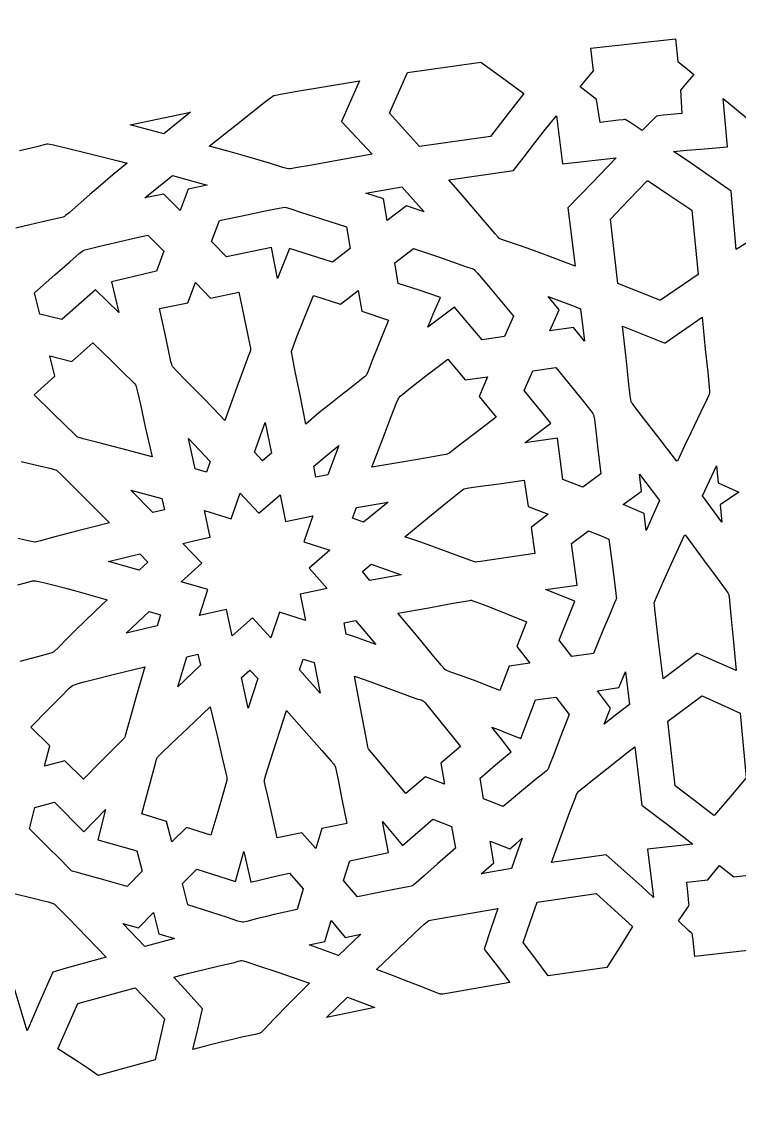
# Model space of a CAD drawing. Extents: x 2600 to 3740, y -1616 to -476.
# Drawn here: x 3050.6 to 3129.1, y -664.8 to -546.3 of the extents above; entities that cross this region are included whole.
import ezdxf

# ---------------------------------------------------------------- set-up
doc = ezdxf.new("R2010")
doc.units = 0
doc.layers.add('LAYER_1', color=18, linetype='CONTINUOUS')
doc.layers.add('LAYER_2', color=174, linetype='CONTINUOUS')

msp = doc.modelspace()

# ---------------------------------------------------------------- linework, layer by layer
at = {"layer": 'LAYER_1'}
for points in [[(3122.141648605453, -548.2358277605176), (3122.377316787826, -550.6988404558301), (3123.264776363397, -551.4056818702787), (3124.145707443344, -552.120684938252), (3123.407554826586, -552.9735238931848), (3122.677209213363, -553.8330262468457), (3122.832429245102, -556.3843262956739), (3120.829058356942, -556.5938174087739), (3120.294135505566, -556.6514041093185), (3120.144428188567, -556.6721087060779), (3120.07362873851, -556.6888306902051), (3119.940108903997, -556.8085923134786), (3119.637205346969, -557.1158297521558), (3118.507851913559, -558.2707398698926), (3117.164294797527, -557.3887907857763), (3116.804468814974, -557.1547102659074), (3116.701417711901, -557.0921045848427), (3116.649178817855, -557.0668214128614), (3116.57644898699, -557.0658871912135), (3116.425835069622, -557.0783010812539), (3115.891225600215, -557.1387611278601), (3115.045891659305, -557.2393774155998), (3113.890374496566, -557.3713258073926), (3113.511887863266, -554.8446534441114), (3111.717431381332, -553.459063844502), (3113.153619125473, -551.716876344502), (3112.87207920848, -549.2589295671582)], [(3101.901398971664, -558.8939698503614), (3094.150086715805, -559.997393922627), (3092.508910919646, -558.162701177609), (3090.85353977977, -556.3408082292676), (3091.839025261502, -554.1295630892964), (3092.841592147934, -551.9260133073926), (3100.85458500682, -550.7852967546582), (3103.205242376232, -552.4916193006588), (3105.5500653535, -554.2059510515332), (3103.721677367181, -556.5468045536029)], [(3071.158250167953, -559.9630311296582), (3074.08568003194, -557.6232389578529), (3076.23350945463, -555.9185720201317), (3077.015537358485, -555.3064312009653), (3077.603221181613, -554.8554965146152), (3077.996746267211, -554.5665762358465), (3078.120757203187, -554.483124085169), (3078.19629795848, -554.4404786394239), (3078.284335584906, -554.412720413287), (3078.439204253388, -554.3764904476823), (3078.949059312943, -554.2773609253207), (3080.766612497384, -553.9636429067542), (3083.642951054585, -553.4792546197571), (3087.572068527328, -552.8041261003614), (3085.633141830551, -557.2519410417676), (3087.302526234264, -559.0531913546906), (3088.966386154281, -560.8595460222364), (3085.147220951108, -561.5364757777666), (3082.35461817181, -562.0410744173904), (3080.587463821614, -562.3529267427382), (3080.088081684062, -562.4301932880678), (3079.934378453084, -562.4480452002357), (3079.844643905746, -562.4516175554395), (3079.637459552984, -562.4067909396318), (3079.215653425865, -562.2876511330337), (3077.724651550961, -561.8420148292352), (3075.364589685846, -561.1458744075818), (3073.856458570965, -560.7136044536651), (3072.128419235336, -560.2303956316114)], [(3066.175668075668, -558.6027711198926), (3062.519868209945, -557.617755250752), (3069.122216537582, -556.2505372331739)], [(3110.374081924545, -566.7191346452832), (3111.164597824203, -573.0978883073926), (3109.329035946682, -572.3880141564905), (3107.716779511722, -571.7863542058434), (3106.330714144916, -571.2861549632721), (3105.173725471859, -570.8806629365976), (3103.558520709364, -570.3267865622219), (3103.106075871114, -570.1648952301625), (3102.969905298936, -570.1097566250867), (3102.894250228988, -570.0706971452832), (3102.832484990856, -570.0164710961294), (3102.734263401333, -569.9143535443119), (3102.427183267346, -569.5677503287279), (3101.3615998742, -568.3142162220627), (3099.677213637208, -566.3309971619685), (3098.596629948413, -565.0722877545986), (3097.353738144027, -563.638995485127), (3104.432854965316, -562.6312745378614), (3105.593964226486, -561.1228156031793), (3106.759479169941, -559.6177073716347), (3107.93453929563, -558.1201380332618), (3109.1242841035, -556.6342957780957), (3109.77773030101, -561.9070924089551), (3115.652695968734, -561.2585938737989), (3113.007486685902, -563.983158666969)], [(3068.856019332992, -564.654376344502), (3067.958001449691, -566.9879945085645), (3066.18557102977, -565.2073853777051), (3064.123551681625, -565.6343873308301), (3067.149667099105, -563.1850770280957), (3070.918038681137, -564.2273438737989)], [(3092.716172531234, -566.5085633562207), (3090.619775131332, -568.1070435808301), (3090.222947433578, -565.7111695573926), (3088.287865951645, -565.0961793230176), (3092.20020420848, -564.4133485124707), (3093.424223869116, -565.7765643652151), (3094.638970687973, -567.148028688252), (3093.679180010926, -566.823459063304)], [(3119.08949024974, -563.8046754167676), (3119.130132034408, -563.7640260027051), (3121.533770519934, -565.3535381903196), (3123.932351425277, -566.9506715105176), (3124.608395889389, -574.0161011980176), (3120.501229599105, -576.8207886980176), (3120.455655410873, -576.8029664323926), (3120.414830520736, -576.8303406999707), (3115.81898243724, -574.9863770769239), (3115.011346176254, -567.9354432390332), (3117.023069958579, -565.8514833517969), (3119.041329696762, -563.7738526628614)], [(3084.62600071727, -572.6423524187207), (3079.922746017563, -571.1430848405957), (3079.266676461323, -572.792372155251), (3078.62143833934, -574.4459412859082), (3077.965485885727, -571.0525391862989), (3073.026917770492, -572.0752442644239), (3071.391061142074, -570.3923524187207), (3072.276887252914, -568.0874512956739), (3075.255186265632, -567.4666744670554), (3077.434258805599, -567.0115007326633), (3078.81414271583, -566.7341643403233), (3079.204400760736, -566.6660083498685), (3079.39487583934, -566.6468995378614), (3079.57755280369, -566.6871707835771), (3079.948929832693, -566.7953485219718), (3081.258808637663, -567.2089965967069), (3083.326561360243, -567.8749900018825), (3086.15423710643, -568.7804749773145), (3086.568238571273, -571.1432069109082)], [(3065.388078048813, -573.6571534441114), (3064.155988794032, -573.9241656119566), (3062.927720131929, -574.208649799205), (3060.475999191391, -574.7987855241895), (3061.256921127426, -578.1654237077832), (3058.728516891586, -575.6944459245801), (3055.030793502914, -578.9327271745801), (3052.641366317855, -578.3310120866895), (3052.058541610824, -576.0040467546582), (3054.280062815934, -574.0533165740173), (3055.903054737951, -572.6233326355693), (3056.934499553801, -571.7250448679939), (3057.230573727205, -571.4787089009958), (3057.381379440414, -571.3694031999707), (3057.536630122288, -571.3149193012507), (3057.8639103795, -571.2230099809251), (3059.034188268441, -570.9292640595943), (3060.891470404256, -570.4928634042525), (3063.435014083969, -569.9185059831739), (3063.942605674616, -569.8114505180619), (3064.450990036117, -569.708087282002), (3066.200646713363, -571.4672120378614)], [(3103.422494247543, -580.8025391862989), (3100.996774032699, -581.1478150652051), (3097.971574142563, -577.5797608659864), (3096.501680261376, -578.6647445688027), (3095.771091200472, -579.2130336538693), (3095.046517685043, -579.7691834734082), (3095.729299880411, -578.1436313531219), (3096.422684982406, -576.5225709245801), (3095.276609105081, -576.1207962612397), (3094.125807792005, -575.7325692988198), (3091.818002060043, -574.9743836687207), (3091.444756820785, -572.719073610127), (3093.493752792465, -571.1439698503614), (3094.917894966982, -571.6209921085679), (3096.335961654997, -572.116051900233), (3099.164094284164, -573.1292908952832), (3099.404656418116, -573.2027212518935), (3099.648901032036, -573.2690001845483), (3099.768937150141, -573.30620359505), (3099.885733345628, -573.3497140233519), (3099.99790277096, -573.402229760717), (3100.104058578598, -573.4664490984082), (3100.230314650711, -573.5888566149781), (3100.472459653522, -573.8605279381628), (3101.307881113538, -574.8473011827386), (3104.407502487289, -578.564044313252)], [(3072.844804123031, -589.9786256120801), (3071.566672773843, -588.6398849050898), (3070.442998006236, -587.474930271098), (3068.670612569524, -585.6572139798278), (3067.550836520405, -584.5071462537073), (3067.24292348729, -584.1767523261524), (3067.153228851036, -584.0717128978768), (3067.106858566391, -584.0063966081739), (3067.053954365658, -583.8456735292887), (3066.970261638279, -583.5053687437673), (3066.702735956603, -582.2889121872261), (3066.288732227404, -580.3628232073697), (3065.712701156723, -577.7328980730176), (3068.809304550277, -577.091632203877), (3069.634003952133, -574.8729432390332), (3071.29265721141, -576.5773499773145), (3074.389176681625, -575.9360841081739), (3074.932620473562, -578.5726966015133), (3075.33785250158, -580.500487143893), (3075.58822179357, -581.7204780238819), (3075.650129484772, -582.0653680556576), (3075.667077377426, -582.2336915300489), (3075.65118870026, -582.3118102305937), (3075.611807857881, -582.4435142831585), (3075.464362573239, -582.8681412488548), (3074.907287874715, -584.3655102540595), (3074.024539613948, -586.7332034177666), (3073.470002376502, -588.245735581591)], [(3081.698235824691, -590.3629334734082), (3081.044287541848, -587.0344779854138), (3080.556240536872, -584.6007513039208), (3080.255007292139, -583.0606508023864), (3080.180980980605, -582.625365798309), (3080.164259053927, -582.4913543080536), (3080.161500290023, -582.4130738542676), (3080.206219663928, -582.2464337741385), (3080.325608735108, -581.9096534919607), (3080.783908988354, -580.7252843408199), (3082.547189071762, -576.3105958269239), (3085.489716842758, -577.2641785905957), (3087.436089828598, -575.7490723894239), (3087.83545811473, -578.0299866960645), (3090.748757675277, -578.9885133073926), (3089.722041019264, -581.5341015905709), (3088.98373013848, -583.4019022025984), (3088.515237332126, -584.5822344412416), (3088.376364050358, -584.9115747010964), (3088.297974899398, -585.0654176042676), (3088.241124169181, -585.1242571542608), (3088.134144069307, -585.2163657838358), (3087.772120024642, -585.5029888068701), (3086.472086404025, -586.5040475844469), (3085.54337388429, -587.2288774395447), (3084.435062262417, -588.1101703392192), (3083.151800066515, -589.1531233337478)], [(3110.980206802475, -579.7871583269239), (3108.403073623764, -580.1506226823926), (3109.422471359359, -577.8813050554395), (3108.210767105209, -576.4116395280957), (3109.980327204298, -577.0677387058927), (3110.862235855115, -577.4033675218051), (3111.740819290268, -577.7475159929395), (3112.179875686752, -581.2903321550489)], [(3120.945332840072, -581.4619630144239), (3120.990479782211, -581.4798463152051), (3125.054631546127, -578.6797364519239), (3125.398055847889, -582.1592017107995), (3125.659079240476, -584.7042778864447), (3125.816617837707, -586.314124970806), (3125.849991623633, -586.7680751012385), (3125.854176613398, -586.9072608755773), (3125.849587753402, -586.9879029558301), (3125.826457916989, -587.0640241370165), (3125.775255410254, -587.1912809941193), (3125.590342662183, -587.5998190453719), (3124.90245816214, -589.0373136611427), (3123.813298675013, -591.3102637518939), (3123.126792193087, -592.763121146872), (3122.350228622543, -594.428546266377), (3122.301518753158, -594.3652833269239), (3122.26707203685, -594.4377320573926), (3121.162259671386, -592.9800307096448), (3120.18959753636, -591.7103123126436), (3118.653080727086, -589.7271068085863), (3117.68223514795, -588.4726804206314), (3117.416662050597, -588.1139359187582), (3117.340189446634, -588.0008367324715), (3117.301774337875, -587.9315980241895), (3117.28045831475, -587.8537051585251), (3117.255568867027, -587.7167227785807), (3117.193785210176, -587.2658174786118), (3117.013207437585, -585.6585407376808), (3116.739489218349, -583.1150158455705), (3116.352078750717, -579.6404908464551), (3120.904939010727, -581.4892762468457)], [(3052.006348922836, -587.1707642839551), (3054.284730270492, -585.1375611589551), (3053.721818283188, -582.8912843034864), (3056.121529892074, -583.505938844502), (3058.428613021957, -581.4656861589551), (3060.393260328472, -583.3826720034631), (3061.831855200524, -584.7845224353289), (3062.7342762184, -585.6779633349649), (3062.981258588362, -585.9361320478255), (3063.090401962387, -586.0697205827832), (3063.119832829335, -586.1422888027698), (3063.159146242489, -586.2714621629032), (3063.268654379798, -586.6991490762978), (3063.619831605123, -588.2285570844126), (3064.16367239653, -590.6503409701309), (3064.919915512191, -593.9568970964551), (3061.486702765546, -593.0395118318038), (3058.970610508428, -592.3834205837595), (3057.380628730486, -591.965079249778), (3056.935738642972, -591.8377072685155), (3056.801310439639, -591.7931833812083), (3056.725747421371, -591.7609437273145), (3056.591322493069, -591.6512403801594), (3056.33001440767, -591.4048789207958), (3055.420229431768, -590.510315556566), (3053.983353826033, -589.0935214168705)], [(3088.925362899887, -595.0881837175489), (3090.157721251968, -591.879240526247), (3091.06086829376, -589.5317316162342), (3091.64459561591, -588.0524450947693), (3091.819736754197, -587.6405065132608), (3091.878662170257, -587.5168346169282), (3091.918694809066, -587.4481690691114), (3092.045559104988, -587.3226027229109), (3092.325466096437, -587.0820871970028), (3092.758809242566, -586.7276305504456), (3093.345982002527, -586.2602408422979), (3094.983390200559, -584.9906944774646), (3097.240838363754, -583.2815125749707), (3099.148759201156, -585.5382264421582), (3101.584557846176, -585.1915467546582), (3100.665421798813, -587.3480408952832), (3102.543832138168, -589.608966188252), (3100.328037784645, -591.2916767869767), (3098.716420484454, -592.5352722051343), (3097.697389702649, -593.321848648054), (3097.406472213969, -593.5381598179648), (3097.259354904281, -593.6335023210645), (3097.181379360038, -593.6588108978403), (3097.043926497602, -593.6914877809811), (3096.590952353057, -593.7801289478161), (3094.975275129606, -594.0588382539161), (3092.418139792394, -594.4885499427114)], [(3112.001687362777, -597.2798951433301), (3109.828431442367, -596.4348023698926), (3109.224248245346, -591.9034913347364), (3105.648919418441, -592.4123414323926), (3108.515084579574, -590.2589600847364), (3105.593850448715, -586.6760743425489), (3106.521920517074, -584.5444825456739), (3109.045068100082, -584.185382203877), (3112.070279721972, -587.9047835788779), (3112.867826067057, -588.9069668434386), (3113.084266591415, -589.1951543933453), (3113.177792862045, -589.3419678972364), (3113.215435182306, -589.5097428701674), (3113.267002744383, -589.8620262115558), (3113.419904189184, -591.1180027640282), (3113.652478386858, -593.1056670833), (3113.980706527816, -595.8207886980176), (3112.986564918569, -596.5440578820392)], [(3076.970246627914, -594.3744691179395), (3076.108041122543, -593.448565797627), (3077.281220749008, -590.1882203386426), (3077.959702804672, -593.5318482683301)], [(3070.857179000961, -595.6404298112989), (3069.608048751938, -595.2614014909864), (3068.867837265121, -591.9305604265332), (3071.269746139633, -594.4505494402051)], [(3084.103814437973, -595.9325135515332), (3082.824921920883, -596.1915467546582), (3082.587891891586, -594.9653199480176), (3083.94577378628, -593.8342126229992), (3085.318581894027, -592.7211488054395)], [(3127.019639328109, -599.2162354753614), (3127.198457077133, -601.0851319597364), (3125.083047226059, -598.2084840105176), (3126.609498336898, -594.9298585222364), (3126.788319900619, -596.7987244890332), (3127.923794022869, -597.3050728684411), (3129.054551437484, -597.8219483659864), (3128.033824109601, -598.5143463868619)], [(3106.3368962556, -601.6733582780957), (3106.745400741684, -604.5347169206739), (3104.035689894669, -604.9279392524331), (3102.054083737118, -605.2226247627424), (3100.800321064149, -605.4035885907869), (3100.446299407858, -605.4466796049553), (3100.274140670883, -605.455645875752), (3100.196421463454, -605.4387562718631), (3100.065167097496, -605.3992910348699), (3099.6416644572, -605.2541181277111), (3098.14796451352, -604.7091938436922), (3095.786825915122, -603.8446244819532), (3094.27902495643, -603.2998952276444), (3092.552033737289, -602.684161500752), (3095.245559995189, -600.4777917299623), (3097.215391880475, -598.8619013863845), (3098.468527299148, -597.8498062000881), (3098.828520679131, -597.5743429565671), (3098.942256484767, -597.4949856262017), (3099.011964157211, -597.4548219011426), (3099.182445382224, -597.4137515531629), (3099.540640886318, -597.3548768215244), (3100.817956251691, -597.1758122003592), (3102.839473293213, -596.901824023824), (3105.600755050766, -596.5171082780957), (3106.00925953685, -599.3784364030957), (3108.210690811264, -600.235919313252)], [(3118.913205459701, -601.9999573991895), (3118.699578598129, -600.1349061296582), (3116.415768936264, -599.1654542253614), (3118.423234298813, -597.7223389909864), (3118.20960743724, -595.8572877214551), (3120.382325485336, -598.7274964616895)], [(3064.992448166, -600.0441163347364), (3062.57212193309, -597.5865357683301), (3065.979066207992, -598.5229676530957), (3066.26125462352, -599.7395203874707)], [(3082.064835861313, -606.1391480730176), (3084.042535141098, -608.3504823015332), (3081.090745285141, -608.9617799089551), (3081.680085495102, -611.8660767839551), (3078.837640121566, -610.9416383073926), (3077.899026229965, -613.756915407002), (3075.893212631332, -611.5514100359082), (3073.666886642563, -613.5255616472364), (3073.023927047836, -610.6323731706739), (3071.555009953022, -610.9694345193316), (3070.089013412582, -611.3191407487989), (3070.989312484848, -608.4636719987989), (3068.101517990219, -607.6331666277051), (3070.336594894516, -605.5726807878614), (3068.279168441879, -603.4273865984082), (3069.771787986561, -603.0713252844882), (3071.267381027328, -602.7281373308301), (3070.624421432602, -599.8349183366895), (3073.557084396469, -600.7407105730176), (3074.532334640609, -597.9178345964551), (3076.574784591781, -600.1157716081739), (3078.891320541488, -598.1229127214551), (3079.480668380844, -601.0272401140332), (3082.486054733383, -600.4048341081739), (3081.485299423324, -603.2328370378614), (3084.354577377426, -604.1518739030957)], [(3088.026849105941, -601.0977662370801), (3086.813187912094, -600.6757081316114), (3087.252229049789, -599.5013306902051), (3090.732964828598, -598.8937562273145)], [(3113.157986953842, -615.4636414812207), (3110.805737808334, -615.7983582780957), (3109.411233261215, -613.9973328874707), (3111.135320022689, -609.7533143327832), (3107.918340042221, -608.4656861589551), (3111.367131546127, -607.9749024675489), (3110.762948349105, -603.4435609148145), (3112.612702682602, -602.0259278581739), (3113.741410390384, -602.4810555738823), (3114.864270523178, -602.9504273698926), (3115.208537482757, -605.6635027602165), (3115.4678430448, -607.6477567054984), (3115.626090762475, -608.9030511831727), (3115.662287790039, -609.2572954896053), (3115.667184188949, -609.4292481706739), (3115.614657255567, -609.5932477580088), (3115.481843321615, -609.9240811411864), (3114.986715469708, -611.089895747089), (3114.204522668645, -612.9339848924208), (3113.712877548247, -614.1126614498847)], [(3123.163907363998, -602.570391969502), (3123.19761021434, -602.4980347917676), (3125.21084401762, -605.2191985564972), (3126.682605495817, -607.2113796141502), (3127.60205011178, -608.4790446326822), (3127.851264678563, -608.8425794610139), (3127.922651966029, -608.95701672585), (3127.958333328354, -609.0266602800489), (3127.977864024459, -609.1050704061564), (3127.999951106505, -609.2425995689632), (3128.053049392294, -609.6947244338335), (3128.203727197751, -611.3052063247152), (3128.430446166653, -613.8534568192404), (3128.753285720932, -617.3348267839551), (3124.557359054672, -615.4467347429395), (3124.520093277084, -615.4737427995801), (3124.478074386703, -615.4554932878614), (3120.77068455516, -618.2163575456739), (3120.362751232392, -614.7442640471099), (3120.054814091233, -612.2048050598003), (3119.867389238922, -610.5983378915994), (3119.825280204597, -610.145087898369), (3119.818248510007, -610.0059783397447), (3119.820992782699, -609.9252198503614), (3119.841372392998, -609.8492911231208), (3119.887336041717, -609.7218223173547), (3120.055292527291, -609.3121324502711), (3120.690261761121, -607.8728195540682), (3121.714333650209, -605.6051688421447), (3123.11594136058, -602.5070679948926)], [(3063.502122238266, -606.3285401628614), (3060.125901535141, -605.3847230241895), (3063.561639145004, -604.5599244402051), (3064.441895797836, -605.4607117937207)], [(3088.723718002426, -607.4630921648145), (3087.899918869125, -606.5091431902051), (3088.873437240707, -605.7052796648145), (3092.142373397934, -606.8663514421582)], [(3104.784409835922, -614.6852296159864), (3106.218385055648, -616.5068543718457), (3103.948129013168, -616.829913453877), (3102.918839767563, -619.5046265886426), (3101.599393543902, -618.9825611557131), (3100.44093131298, -618.5381666932661), (3098.614748339987, -617.8648886193341), (3097.455869869844, -617.4497882458768), (3097.131538267486, -617.3281159090229), (3096.979874923813, -617.2578614519239), (3096.921712650626, -617.20532400908), (3096.829486330097, -617.106575991992), (3096.54159246609, -616.7716966487046), (3095.543296279812, -615.5611436210288), (3093.965001070197, -613.6461769868279), (3092.95210842702, -612.430780635384), (3091.786721542465, -611.0467713640332), (3095.152635615209, -610.4492015210434), (3097.613881019835, -610.0028184077667), (3099.171295144639, -609.7276045826816), (3099.61132716095, -609.6604307027358), (3099.746720202254, -609.6455448170789), (3099.825715377914, -609.6435426042676), (3099.989966631359, -609.6882406483845), (3100.321859390823, -609.807091156129), (3101.489237854489, -610.2621738220896), (3105.843045547592, -612.0063355730176)], [(3065.455613449203, -612.431475953877), (3062.081139877426, -613.2415955827832), (3064.602731063949, -610.8818848894239), (3065.821709945785, -611.2314942644239)], [(3086.138726547348, -613.3346436784864), (3085.901719406234, -612.1085694597364), (3087.135354354965, -611.8586915300489), (3089.370454147445, -614.4679139421582), (3087.758248184502, -613.890737334397), (3086.949722558772, -613.6090528996848)], [(3067.715409591781, -619.0999024675489), (3068.700341537582, -615.8248170183301), (3069.924249008285, -615.5309937761426), (3070.206406906234, -616.7474244402051)], [(3057.390931442367, -629.2230408952832), (3055.35874302684, -627.1839478777051), (3053.146874740707, -627.7889893816114), (3053.719300582992, -625.5532716081739), (3051.658433273422, -623.5220216081739), (3053.553565389382, -621.5969529770523), (3054.937855232928, -620.186006455225), (3055.81873323002, -619.2994823047939), (3056.072714794261, -619.0560974507589), (3056.203629806625, -618.9476807878614), (3056.275957477757, -618.9157183261905), (3056.40472783539, -618.8710935200531), (3056.831418201301, -618.7439300946634), (3057.483344086649, -618.5663369522622), (3058.360148673722, -618.3384605334202), (3060.786966682199, -617.7324436286945), (3064.109017685043, -616.9270509050489), (3063.172028287369, -620.1705384186623), (3062.50565971386, -622.5492637930494), (3062.084010973721, -624.0532840906235), (3061.956862481541, -624.4741726676102), (3061.91279074449, -624.6012928087542), (3061.881181076156, -624.6726563737989), (3061.773433363211, -624.8022780095309), (3061.532380226015, -625.0543485529754), (3060.657806532357, -625.9318965072647), (3059.272357702152, -627.3174205251921)], [(3081.0344403535, -617.2505372331739), (3081.427392318832, -616.0648377702832), (3082.611703231918, -616.4571717546582), (3083.290192916977, -619.8007691667676)], [(3075.423470810043, -621.4299500749707), (3074.683259323227, -618.0991090105176), (3075.607949569809, -617.2700074480176), (3076.450654342758, -618.1998170183301)], [(3096.492669418441, -627.4738038347364), (3096.892037704574, -629.754718141377), (3094.782929733383, -628.9474976823926), (3092.663621261703, -630.7846253679395), (3090.950473184634, -628.7287488648042), (3089.683723277969, -627.2356175396242), (3088.882172607311, -626.2919306193246), (3088.661722318487, -626.021972319419), (3088.564622238266, -625.8843873308301), (3088.538762351084, -625.810346359254), (3088.504895141141, -625.6794813501497), (3088.411980960263, -625.2476626509956), (3088.117329005594, -623.7063545503788), (3087.662141690942, -621.2665979352025), (3087.027894332992, -617.9345277116895), (3088.719227236052, -618.5215415125381), (3090.402787406893, -619.1308246938452), (3093.759606674301, -620.3781007097364), (3093.973535118339, -620.4461093083114), (3094.190847764954, -620.5077462483308), (3094.401343043122, -620.5822581729592), (3094.500846178094, -620.6303568304908), (3094.59481938182, -620.6888917253614), (3094.714017361601, -620.8078076875171), (3094.942016529281, -621.0713252543707), (3095.727742533055, -622.0280678757292), (3098.64137394725, -625.6317017839551)], [(3114.342816665756, -623.1874879167676), (3115.038758590805, -621.4463380144239), (3113.590428665268, -619.5281861589551), (3115.949708297836, -619.1955140398145), (3116.664952591049, -617.481036500752), (3117.104008987533, -621.0238526628614), (3115.716435107503, -622.0966937348288)], [(3103.298974350082, -632.1841004655957), (3101.146897628891, -631.3423035905957), (3100.773644760238, -629.0870240495801), (3102.469210120131, -627.6319240758186), (3103.322589624634, -626.9110233704489), (3104.184121444809, -626.1999696062207), (3103.124283463273, -624.8491625107074), (3102.056313827621, -623.5047791765332), (3102.847422311607, -623.8135176168596), (3103.635263189908, -624.1305943570522), (3105.20606358348, -624.7769044206739), (3106.826016738998, -620.5477479265332), (3109.046124771225, -620.2318299577832), (3110.498639419662, -622.1234315202832), (3109.521940648191, -624.654051799344), (3108.82062897941, -626.510834536078), (3108.375796323785, -627.68432988845), (3108.243650847927, -628.0118917198638), (3108.168534591781, -628.1650880144239), (3108.048076863409, -628.2795993900595), (3107.781369410986, -628.4976082325825), (3106.822712038185, -629.2587606306648), (3106.1375154699, -629.8092253424114), (3105.319575881756, -630.4778298334196), (3104.372269949801, -631.2682346817832)], [(3125.009766891586, -620.1326783464551), (3125.046674087631, -620.1056397722364), (3129.199681594955, -621.9984620378614), (3129.875710800277, -629.0637391374707), (3128.143001996703, -631.1099877965397), (3126.41778309642, -633.1625550554395), (3126.375924423324, -633.1308778093457), (3126.341531112777, -633.170977907002), (3124.229437975785, -631.5422127905105), (3122.111325576889, -629.9212830827832), (3121.303700759994, -622.870440797627), (3124.968011215316, -620.114337282002)], [(3071.342599228012, -635.3419068620801), (3068.653275802719, -634.5011475847364), (3067.050095871078, -636.0768006609082), (3066.487176254379, -633.8305238054395), (3063.768830612289, -632.9968446062207), (3064.970379072783, -628.542396078667), (3065.300569397188, -627.3549009071924), (3065.402142200983, -627.0232067142824), (3065.462937667953, -626.867022828877), (3065.510236160433, -626.8052673264197), (3065.600468106855, -626.7060902356188), (3065.90896985972, -626.3949189953055), (3067.032787292906, -625.3174422240673), (3068.822189938639, -623.6257558162691), (3071.264977768051, -621.3110230730176), (3072.040716923091, -624.6128063815174), (3072.61702239602, -627.0266422323306), (3072.974683942415, -628.5544626319053), (3073.06552004178, -628.9867207894931), (3073.087888862764, -629.12004251434), (3073.094491317855, -629.1981995866895), (3073.062299628414, -629.3634994518712), (3072.971746431055, -629.7000547810593), (3072.625538630253, -630.8888000715805), (3072.075834150792, -632.7681719385038)], [(3083.468049362289, -634.6122620866895), (3082.796799972641, -636.799151735127), (3081.291749313461, -635.0629761980176), (3078.578019455063, -635.6249879167676), (3077.986499853954, -632.9986395995924), (3077.546663488962, -631.0785280274766), (3077.273965754604, -629.8632641368229), (3077.205123684698, -629.5195159896698), (3077.183862045395, -629.3514588640332), (3077.195533491377, -629.2745817199515), (3077.226470846573, -629.1441885580755), (3077.345453840929, -628.7228110876454), (3077.807026859784, -627.2373899070066), (3079.585992172348, -621.6934693620801), (3083.472261130848, -626.0638741289181), (3084.49979046298, -627.2409052876567), (3084.78034826406, -627.579626100039), (3084.861787251078, -627.6868188193813), (3084.903794601547, -627.7526734636426), (3084.95265420055, -627.914866059557), (3085.029541158648, -628.2568769821921), (3085.274701284211, -629.4778625925388), (3085.653883242392, -631.4106478645117), (3086.181695297348, -634.0502503679395)], [(3119.067063644516, -636.8640321062207), (3119.720525100814, -642.1369202898145), (3118.44027450053, -640.958070221859), (3117.14952902837, -639.7906437136428), (3114.549912765609, -637.4758790300489), (3108.566968277084, -638.3271363542676), (3110.595427320198, -632.7815303787802), (3111.151376961884, -631.3052045579445), (3111.318811178281, -630.8939540244983), (3111.375396806058, -630.7704059876735), (3111.41408665477, -630.7017091081739), (3111.546556448923, -630.5673712458556), (3111.839450283772, -630.3096623562908), (3112.292930836673, -629.9292937582107), (3112.907160784978, -629.4269767703465), (3114.61851957722, -628.0593429001909), (3116.97482807933, -626.2124512956739), (3117.680196121322, -625.6732056902051), (3118.47071202098, -632.0519898698926), (3121.256958168593, -634.1766864135291), (3124.032304123031, -636.3156007097364)], [(3062.197556808578, -640.9479554460645), (3059.645335030673, -640.2308652723896), (3057.774858147994, -639.7169778436759), (3056.592987370509, -639.389143486176), (3056.262423399329, -639.2896369360851), (3056.106583908188, -639.2302125261426), (3055.975415792442, -639.1198539815995), (3055.720970293701, -638.8725544144054), (3054.835539114442, -637.9752275802526), (3053.436874304834, -636.5544227600606), (3051.511559799301, -634.6263306902051), (3052.072396591293, -632.3192323015332), (3054.235322311508, -631.7275880144239), (3057.441727951156, -634.954669313252), (3059.803597763168, -632.5170777605176), (3058.957497909652, -635.851397828877), (3063.234338119613, -637.0510743425489), (3063.810685470688, -639.2632935808301)], [(3087.373833969223, -642.089434938252), (3085.848733261215, -640.2838624284864), (3086.510438278305, -638.1251405046582), (3090.760644271957, -637.2449219987989), (3090.104691818344, -633.8515198991895), (3091.198721174778, -635.1606823314745), (3092.284921005355, -636.4763367937207), (3095.587380722152, -633.579669313252), (3097.648660019027, -634.3799927995801), (3098.062661483871, -636.7426942155957), (3096.106906919983, -638.4746818319104), (3094.683488387822, -639.7507278202811), (3093.781371033812, -640.5550446039654), (3093.522351906872, -640.7753709263181), (3093.389520004379, -640.8718446062207), (3093.234258470064, -640.917367165705), (3092.90711946967, -640.9887608165745), (3091.739993019899, -641.2183770565672), (3089.893708553578, -641.5791246543945)], [(3104.211358383285, -638.981280641377), (3100.90487797557, -639.5584901140332), (3102.257310226547, -638.3696473405957), (3101.860482528793, -635.9737733171582), (3104.01711399852, -636.8298829362989), (3104.699922408337, -636.2402072722412), (3105.388238266098, -635.6569703386426), (3104.794882600554, -637.317379129487)], [(3080.759873703109, -643.4592164323926), (3079.418688079779, -643.7462072705365), (3078.249249613272, -644.0123017721182), (3077.250589403546, -644.2520206945986), (3076.421738550555, -644.4598847954386), (3075.269589314603, -644.7581315620408), (3074.944353131554, -644.8375557427246), (3074.844020754991, -644.8574458638013), (3074.785050705063, -644.8632081316114), (3074.623982737643, -644.8276334643209), (3074.296964196509, -644.7287308266516), (3073.143166009459, -644.3503875972876), (3071.319837376632, -643.7470703577419), (3068.823159530746, -642.9376710222364), (3068.240334823715, -640.6107056902051), (3069.802514389145, -639.0603516862989), (3074.007020309555, -640.4015382097364), (3074.927972152816, -637.1024964616895), (3075.708894088852, -640.4691346452832), (3077.818897184059, -639.9612817271857), (3078.875968621381, -639.7164525880853), (3079.936326339828, -639.486651735127), (3081.421151474105, -641.2007935808301)], [(3054.056237533676, -650.3033936784864), (3052.642501671887, -653.5108764530913), (3051.246514633285, -656.7261231706739), (3049.698960617172, -651.6437867448926), (3044.92432530223, -653.1125672624707), (3046.597710991042, -650.0548314873316), (3048.286660507309, -647.0056641862989), (3046.414544418441, -640.8574097917676), (3049.668739361662, -641.6591419310953), (3052.048555555079, -642.2517858822368), (3052.909024326098, -642.4719666127635), (3053.549041656251, -642.6425954868743), (3053.967988627733, -642.7645792347795), (3054.094367317158, -642.8076125395958), (3054.165246322738, -642.8388245866895), (3054.228636625561, -642.8863160284782), (3054.330765567061, -642.9768989741601), (3054.651601860306, -643.2867477980972), (3055.76212554727, -644.4170361225214), (3059.878876999008, -648.686847047627), (3056.961992756527, -649.475790884582), (3055.50621343732, -649.8796019659328)], [(3114.636666610824, -649.8188966081739), (3108.226186111557, -650.7308839128614), (3106.857367591394, -648.8949177114099), (3105.476197555648, -647.0682252214551), (3106.235691145778, -644.8547239153817), (3107.010312393295, -642.6464722917676), (3113.443387344467, -641.7312196062207), (3115.450231938546, -643.5263179284327), (3117.449498489486, -645.3298524187207), (3116.038482109925, -647.5714917294936)], [(3064.127648666488, -647.5246156023145), (3061.704545333969, -644.9825623796582), (3063.430871322738, -645.4833558366895), (3065.04233677684, -643.7837098405957), (3065.654336288559, -646.1339600847364), (3067.366143539535, -646.6427186296582)], [(3101.223191574203, -647.8106873796582), (3102.619911031235, -649.6197106821783), (3104.010567978012, -651.4333985612989), (3100.870030142172, -651.9916524974759), (3098.573526121716, -652.4092586416439), (3097.120401885609, -652.6662815473973), (3096.709902801987, -652.7283444588666), (3096.583633251463, -652.7416735595241), (3096.510003402816, -652.7427857683301), (3096.438519964005, -652.7261848349749), (3096.318242057097, -652.6868637609409), (3095.930728250729, -652.5419826862233), (3094.56384654991, -652.0007152979008), (3092.400164888093, -651.1497275295585), (3091.016651130477, -650.6176959798163), (3089.430489853012, -650.0197633073926), (3091.799453886556, -647.7604438212038), (3093.538739385598, -646.1129617122444), (3094.173018565043, -645.5210066682239), (3094.650797167297, -645.0848273613083), (3094.972381544505, -644.8053625890971), (3095.074696633762, -644.7246915277553), (3095.138078048813, -644.6835511491895), (3095.208393825861, -644.659462236328), (3095.332869961853, -644.6289651501825), (3095.743917717767, -644.5475524557486), (3097.211696015015, -644.2946949622647), (3099.535243454161, -643.9058746320674), (3102.708390548813, -643.3619874284864), (3101.962006180737, -645.5850737750897)], [(3085.281159713852, -648.4871705339551), (3082.090516403305, -647.3253052995801), (3083.801980331527, -646.9708436296582), (3084.472794845688, -644.6841004655957), (3086.01824314891, -646.5118592546582), (3087.729630783188, -646.1574281023145)], [(3069.36403019725, -658.773761110127), (3069.891897537046, -656.5464040628219), (3070.434762313949, -654.3226502702832), (3068.858732026262, -652.5913389352926), (3067.270882919418, -650.8708680437207), (3068.095681037411, -650.6503467996442), (3068.922654910358, -650.4381794260906), (3070.581339974226, -650.0320956638667), (3072.243358217232, -649.6389955036792), (3073.90512974559, -649.2452576921582), (3074.111628969359, -649.184395821143), (3074.31741492743, -649.1161777532402), (3074.524627416896, -649.0626720791128), (3074.629437297493, -649.048332824297), (3074.735406234848, -649.0459473894239), (3074.913580124286, -649.0841214184193), (3075.275292709631, -649.190985513631), (3076.548654507849, -649.60866837368), (3078.554132709117, -650.2947649115227), (3081.290368393051, -651.2450440691114), (3082.105790451156, -651.5367310808301), (3080.89590741881, -652.7351341018049), (3079.848003843902, -653.7932059378502), (3078.223710121144, -655.4721125553244), (3077.204059392372, -656.5409639335985), (3076.911959559946, -656.8364667206433), (3076.818763298335, -656.9227107558492), (3076.760201767074, -656.9672730730176), (3076.691886693039, -656.9942654088226), (3076.569832724417, -657.0287450481067), (3076.165547653165, -657.1235671960172), (3074.723545822884, -657.4404696815459), (3073.689987262857, -657.6761538547851), (3072.450829072242, -657.9723958720879), (3071.008150350539, -658.335997651265)], [(3065.241418197738, -659.901446657002), (3058.995759323227, -661.6098817155957), (3057.906746046158, -660.87108668538), (3056.812070974748, -660.1406547958544), (3054.612824752914, -658.694659547627), (3055.691356624468, -656.2095095544882), (3056.239122339145, -654.9706796412495), (3056.796334579574, -653.7361024187207), (3063.063935592758, -652.0216553972364), (3064.665403092605, -653.7209693313223), (3066.261094406234, -655.4257081316114), (3065.747542217971, -657.6627312641502)], [(3083.968911483871, -655.2849000261426), (3086.255128219711, -653.0693238542676), (3089.250764206039, -654.190997438252)]]:
    msp.add_lwpolyline(points, close=True, dxfattribs=at)
for points in [[(3130.44051572283, -570.2178876093853), (3128.775105789291, -571.275958375752), (3128.222161605941, -564.8726685808301), (3126.655903299342, -563.7820760090123), (3125.084843421365, -562.6983394088123), (3123.506497735163, -561.6253437496017), (3121.918382003891, -560.566974000752), (3123.388071635017, -560.4155293348948), (3124.859524911865, -560.2814615888221), (3127.80503208934, -560.0421326921582), (3127.34795887767, -554.7490723894239), (3130.270981523324, -557.1771416245424)], [(3050.422591762325, -560.4550151828653), (3052.480752304184, -559.9676698015332), (3052.736445702002, -559.8944358031931), (3052.991226090374, -559.8135219208682), (3053.119129852374, -559.7773849144471), (3053.247832497638, -559.7479678065126), (3053.377676404711, -559.7281505535589), (3053.509003952133, -559.7208131120801), (3053.716169069783, -559.7499149235914), (3054.139552672807, -559.8372846867665), (3055.634063256543, -560.1859780576442), (3057.990711546471, -560.7651932037868), (3061.207673385727, -561.5732301042676), (3062.167214706527, -561.8249390886426), (3060.606872103398, -563.1192282810293), (3059.253053360421, -564.2634406500677), (3058.102078920651, -565.2527658296341), (3057.150269227143, -566.0823934536052), (3055.829425851135, -567.2433145702669), (3055.453033054746, -567.5649873307104), (3055.334234073292, -567.6590222262814), (3055.26108677684, -567.7077210710645), (3055.176941958838, -567.7385880165745), (3055.027729629971, -567.7791129436209), (3054.535246899361, -567.8930382189806), (3052.7820603647, -568.2797007913659), (3051.525934399539, -568.5680439950198), (3050.019838528418, -568.9301324147334)], [(3050.586326047805, -594.4611401633226), (3052.592329468275, -594.9240657281956), (3053.858429850522, -595.2258862252453), (3054.212369669911, -595.3200804322814), (3054.379357650863, -595.3784364030957), (3054.44414214955, -595.4250783778211), (3054.548593160624, -595.514651402221), (3054.876895740837, -595.8219317290348), (3056.013910279824, -596.9444173976528), (3057.79681760223, -598.7353514728011), (3060.232034042465, -601.1841920183301), (3058.395803352406, -601.6331025739069), (3056.793456689779, -602.0385515510608), (3054.28653170857, -602.6990974748472), (3052.703491622336, -603.1258951991837), (3052.256001078427, -603.2391589270252), (3052.117838397404, -603.268573084446), (3052.036568954574, -603.2790101335645), (3051.862938635889, -603.2529709882022), (3051.508310692599, -603.1740559165311), (3050.254847639575, -602.8668031413009)], [(3050.225150371316, -607.9588202940083), (3051.468512207736, -607.6159720452387), (3051.820622505773, -607.5274725878327), (3051.993386581527, -607.4968751237989), (3052.073358882269, -607.5041087075883), (3052.209791911454, -607.5271252338543), (3052.651716530285, -607.6210029075639), (3053.31851318828, -607.7794997324231), (3054.209534635694, -608.0036072959272), (3055.324133622785, -608.2943171855713), (3056.661662899809, -608.6526209888511), (3058.221475217026, -609.0795102932618), (3060.002923324691, -609.5759766862989), (3058.663766557565, -610.8396549328103), (3057.504125280893, -611.9564697120024), (3056.520039419845, -612.9218745305989), (3055.707548899594, -613.7313228953233), (3054.581513582163, -614.8641642900498), (3054.260048635324, -615.1784643334993), (3054.157971807137, -615.270595100937), (3054.094338729965, -615.3186219499707), (3053.933057990522, -615.3792468252924), (3053.591170594088, -615.4805111261544), (3052.368611475599, -615.8122292909306), (3050.432732665201, -616.3283190171605)], [(3131.666268661605, -647.7787354753614), (3124.250687912094, -648.5979188249707), (3124.056829570819, -646.8127524078809), (3124.003561507267, -646.3361151087047), (3123.984472276273, -646.2027818727589), (3123.969128921615, -646.1398194597364), (3123.855922563637, -646.0183915712803), (3123.565628735654, -645.7439193436569), (3122.474015548813, -644.7213013933301), (3123.305563004976, -643.4853290372337), (3123.527124683738, -643.1548296194849), (3123.610879257309, -643.0121644304395), (3123.61325772174, -642.9452549284817), (3123.605178008885, -642.8064198723534), (3123.561663203957, -642.3133042310403), (3123.393346145736, -640.467608766377), (3125.68291981517, -640.2147095964551), (3126.957562759506, -638.6648133562207), (3128.524930313217, -639.9008057878614), (3130.81450398265, -639.6479066179395)]]:
    msp.add_lwpolyline(points, dxfattribs=at)
at = {"layer": 'LAYER_2'}
msp.add_lwpolyline([(3169.765015915023, -475.9542725847364, 0.4142135623730951), (2599.765015915023, -1045.954272584736, 0.4142135623730951), (3169.765015915023, -1615.954272584736, 0.4142135623730951), (3739.765015915023, -1045.954272584736, 0.4142135623730951)], format="xyb", close=True, dxfattribs=at)

doc.saveas('drawing.dxf')
